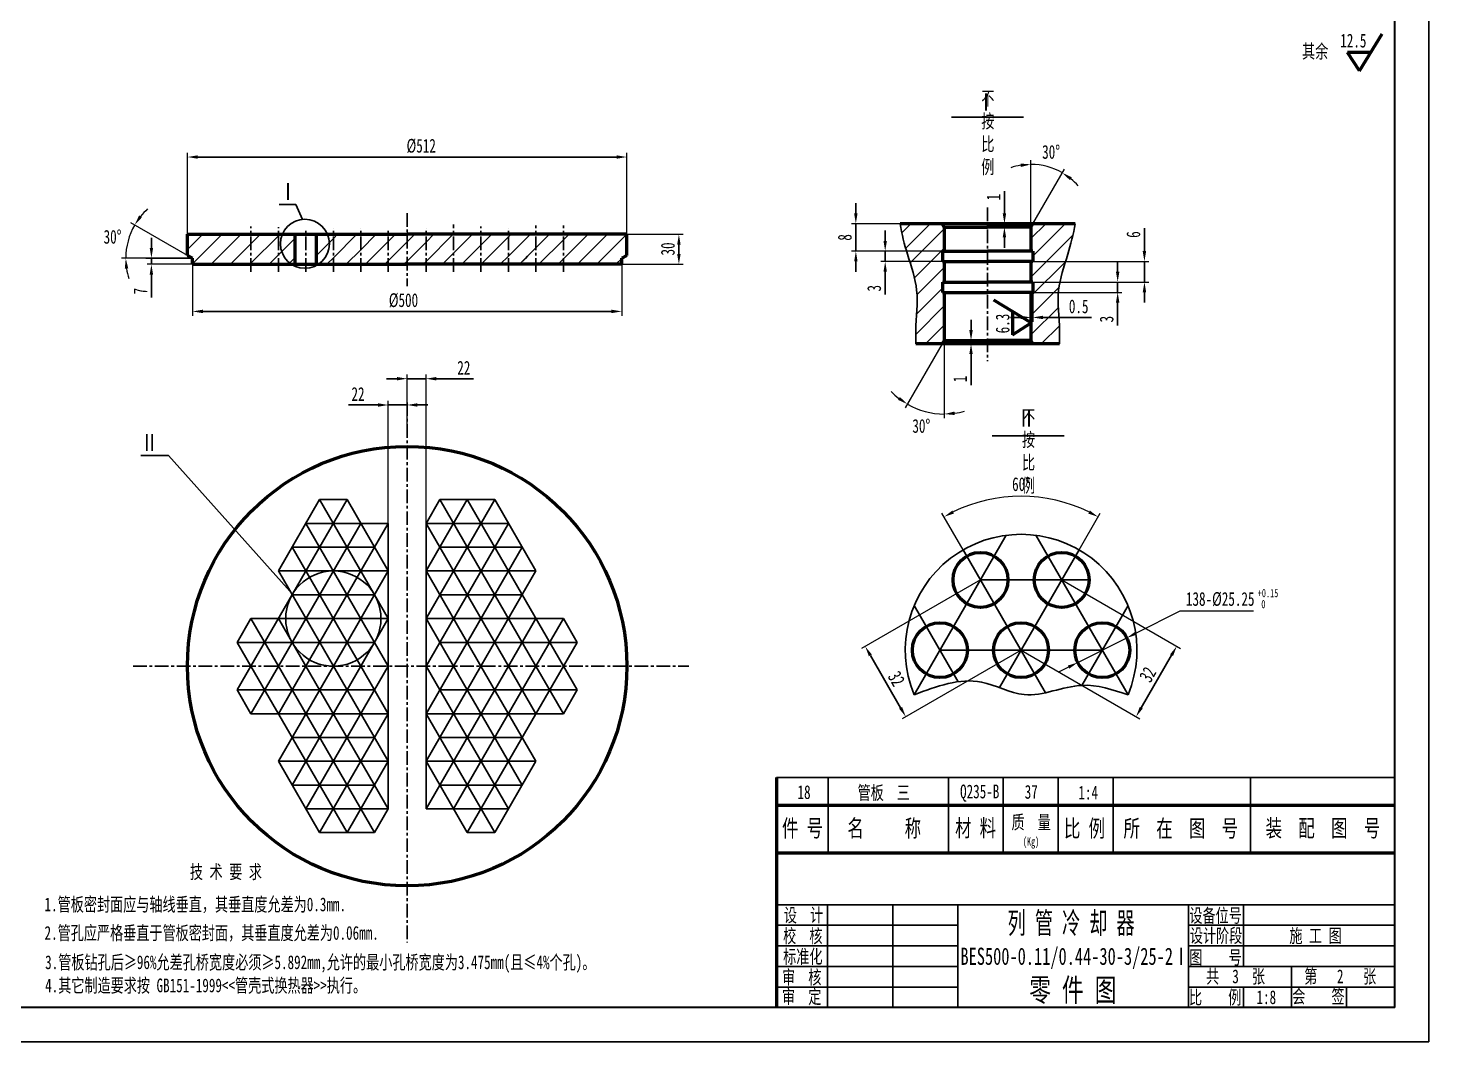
# Model space of a CAD drawing. Header units: millimetres. Extents: x 14092 to 63012, y 39469 to 71324.
# Drawn here: x 24482 to 27746, y 39661 to 42024 of the extents above; entities that cross this region are included whole.
import ezdxf
from ezdxf.enums import TextEntityAlignment as Align

# ---------------------------------------------------------------- set-up
doc = ezdxf.new("R2010")
doc.units = ezdxf.units.MM
doc.linetypes.add('CENTER', pattern=[50.8, 31.75, -6.35, 6.35, -6.35])
doc.linetypes.add('PHANTOM2', pattern=[31.75, 15.875, -3.175, 3.175, -3.175, 3.175, -3.175])
doc.layers.get('0').update_dxf_attribs({"lineweight": 60})
doc.layers.get('DEFPOINTS').update_dxf_attribs({"color": 1, "linetype": 'PHANTOM2', "lineweight": 30})
doc.layers.add('CCX', color=1, linetype='Continuous', lineweight=30)
doc.layers.add('DD', color=1, linetype='CENTER', lineweight=30)
doc.styles.add('HZ', font='SIMFANG.TTF', dxfattribs={"width": 0.7})
doc.styles.add('HZ123', font='SIMFANG.TTF', dxfattribs={"width": 0.7, "height": 2.5})
doc.styles.add('HZTXT', font='SIMFANG.TTF', dxfattribs={"width": 0.7, "height": 2.5})
doc.styles.add('WZ5', font='SIMFANG.TTF', dxfattribs={"width": 0.7})
doc.dimstyles.new('ISO-25$0', dxfattribs={"dimscale": 8, "dimtxt": 4, "dimasz": 3, "dimexe": 1.25, "dimexo": 0, "dimgap": 1.2, "dimtad": 1, "dimdec": 0, "dimtxsty": 'HZ', "dimcen": 0, "dimclrd": 256, "dimclrt": 256, "dimadec": 0, "dimazin": 0, "dimtm": 1e-09, "dimtfac": 8, "dimtdec": 0, "dimtmove": 0, "dimatfit": 2, "dimfxl": 1, "dimlwd": -1, "dimarcsym": 0})
doc.dimstyles.new('ISO-25$2', dxfattribs={"dimscale": 8, "dimtxt": 4, "dimasz": 3, "dimexe": 1.25, "dimexo": 0, "dimgap": 1.5, "dimtad": 2, "dimtih": 1, "dimtoh": 1, "dimdec": 0, "dimdsep": 46, "dimtxsty": 'HZ', "dimcen": 3, "dimadec": 0, "dimazin": 0, "dimtm": 1e-09, "dimtfac": 8, "dimtdec": 0, "dimtmove": 0, "dimatfit": 3, "dimfxl": 1, "dimarcsym": 0})
doc.dimstyles.new('ISO-25$3', dxfattribs={"dimscale": 8, "dimtxt": 4, "dimasz": 3, "dimexe": 1.25, "dimexo": 0, "dimgap": 1.5, "dimtad": 2, "dimtih": 1, "dimtoh": 1, "dimdec": 0, "dimdsep": 46, "dimtxsty": 'HZ', "dimcen": -2.5, "dimadec": 0, "dimazin": 0, "dimtm": 1e-09, "dimtfac": 8, "dimtdec": 0, "dimtmove": 0, "dimatfit": 3, "dimldrblk": 'NONE', "dimfxl": 1, "dimarcsym": 0})

# ---------------------------------------------------------------- blocks, each defined once
blk = doc.blocks.new('*D112')
at = {"layer": 'CCX', "color": 0, "lineweight": -2}
for p, q in [((24853.6, 41542.9), (24853.6, 41732.9)), ((25877.6, 41542.9), (25877.6, 41732.9))]:
    blk.add_line(p, q, dxfattribs=at)
at = {"layer": 'CCX'}
blk.add_line((24877.6, 41722.9), (25853.6, 41722.9), dxfattribs=at)
for points in [[(24877.6, 41726.9), (24877.6, 41718.9), (24853.6, 41722.9)], [(25853.6, 41726.9), (25853.6, 41718.9), (25877.6, 41722.9)]]:
    blk.add_solid(points, dxfattribs=at)
at = {"layer": 'DEFPOINTS', "color": 0}
for p in [(25877.6, 41722.9), (24853.6, 41542.9), (25877.6, 41542.9)]:
    blk.add_point(p, dxfattribs=at)
at = {"layer": 'CCX', "insert": (25398.3, 41748.5), "char_height": 32, "attachment_point": 5, "style": 'HZ'}
blk.add_mtext('{\\Ftxt|c134;%%C}512', dxfattribs=at)
blk = doc.blocks.new('*D113')
at = {"layer": 'CCX', "color": 0, "lineweight": -2}
for p, q in [((24865.6, 41472.9), (24865.6, 41353.1)), ((25865.6, 41472.9), (25865.6, 41353.1))]:
    blk.add_line(p, q, dxfattribs=at)
at = {"layer": 'CCX'}
blk.add_line((24889.6, 41363.1), (25841.6, 41363.1), dxfattribs=at)
for points in [[(24889.6, 41367.1), (24889.6, 41359.1), (24865.6, 41363.1)], [(25841.6, 41367.1), (25841.6, 41359.1), (25865.6, 41363.1)]]:
    blk.add_solid(points, dxfattribs=at)
at = {"layer": 'DEFPOINTS', "color": 0}
for p in [(24865.6, 41472.9), (25865.6, 41472.9), (25865.6, 41363.1)]:
    blk.add_point(p, dxfattribs=at)
at = {"layer": 'CCX', "insert": (25357, 41388.7), "char_height": 32, "attachment_point": 5, "style": 'HZ'}
blk.add_mtext('{\\Ftxt|c134;%%C}500', dxfattribs=at)
blk = doc.blocks.new('*D117')
at = {"layer": 'CCX', "color": 0, "lineweight": -2}
for p, q in [((24853.6, 41493.8), (24722.1, 41569.7)), ((24756.5, 41486.9), (24699.9, 41486.9))]:
    blk.add_line(p, q, dxfattribs=at)
for start, end in [(132.3204, 141.1602), (150, 180), (188.8398, 197.6796)]:
    blk.add_arc((24865.6, 41486.9), 155.7, start, end, dxfattribs=at)
at = {"layer": 'CCX', "color": 0}
for points in [[(24747.6, 41582.3), (24741, 41586.8), (24730.7, 41564.7)], [(24707.7, 41462.6), (24715.7, 41463.3), (24709.9, 41486.9)]]:
    blk.add_solid(points, dxfattribs=at)
at = {"layer": 'DEFPOINTS', "color": 0}
for p in [(24719.3, 41540.1), (24853.6, 41493.8), (24756.5, 41486.9), (24865.6, 41486.9), (24865.6, 41486.9)]:
    blk.add_point(p, dxfattribs=at)
at = {"layer": 'CCX', "color": 0, "insert": (24679.2, 41536.8), "char_height": 32, "attachment_point": 5, "style": 'HZ'}
blk.add_mtext('30°', dxfattribs=at)
blk = doc.blocks.new('*D118')
at = {"layer": 'CCX'}
for p, q in [((24769.7, 41510.9), (24769.7, 41534.9)), ((24769.7, 41486.9), (24769.7, 41472.9)), ((24769.7, 41448.9), (24769.7, 41395.6))]:
    blk.add_line(p, q, dxfattribs=at)
at = {"layer": 'CCX', "color": 0, "lineweight": -2}
for p, q in [((24865.6, 41486.9), (24759.7, 41486.9)), ((24865.6, 41472.9), (24759.7, 41472.9))]:
    blk.add_line(p, q, dxfattribs=at)
at = {"layer": 'CCX'}
for points in [[(24765.7, 41510.9), (24773.7, 41510.9), (24769.7, 41486.9)], [(24765.7, 41448.9), (24773.7, 41448.9), (24769.7, 41472.9)]]:
    blk.add_solid(points, dxfattribs=at)
at = {"layer": 'DEFPOINTS', "color": 0}
for p in [(24769.7, 41472.9), (24865.6, 41486.9), (24865.6, 41472.9)]:
    blk.add_point(p, dxfattribs=at)
at = {"layer": 'CCX', "insert": (24744.1, 41410.3), "char_height": 32, "attachment_point": 5, "rotation": 90, "style": 'HZ'}
blk.add_mtext('7', dxfattribs=at)
blk = doc.blocks.new('*D111')
at = {"layer": 'CCX', "color": 0, "lineweight": -2}
for p, q in [((25877.6, 41542.9), (26008.7, 41542.9)), ((25865.6, 41472.9), (26008.7, 41472.9))]:
    blk.add_line(p, q, dxfattribs=at)
at = {"layer": 'CCX'}
blk.add_line((25998.7, 41518.9), (25998.7, 41496.9), dxfattribs=at)
for points in [[(25994.7, 41518.9), (26002.7, 41518.9), (25998.7, 41542.9)], [(25994.7, 41496.9), (26002.7, 41496.9), (25998.7, 41472.9)]]:
    blk.add_solid(points, dxfattribs=at)
at = {"layer": 'DEFPOINTS', "color": 0}
for p in [(25877.6, 41542.9), (25865.6, 41472.9), (25998.7, 41472.9)]:
    blk.add_point(p, dxfattribs=at)
at = {"layer": 'CCX', "insert": (25973.1, 41508.7), "char_height": 32, "attachment_point": 5, "rotation": 90, "style": 'HZ'}
blk.add_mtext('30', dxfattribs=at)
blk = doc.blocks.new('*D114')
at = {"layer": 'CCX', "color": 0, "lineweight": -2}
for p, q in [((26890.6, 40737.5), (27167.3, 40577.8)), ((26796, 40573.7), (27072.7, 40413.9))]:
    blk.add_line(p, q, dxfattribs=at)
at = {"layer": 'CCX'}
blk.add_line((27146.6, 40562), (27076, 40439.7), dxfattribs=at)
for points in [[(27143.2, 40564), (27150.1, 40560), (27158.6, 40582.8)], [(27072.6, 40441.7), (27079.5, 40437.7), (27064, 40418.9)]]:
    blk.add_solid(points, dxfattribs=at)
at = {"layer": 'DEFPOINTS', "color": 0}
for p in [(26890.6, 40737.5), (26796, 40573.7), (27064, 40418.9)]:
    blk.add_point(p, dxfattribs=at)
at = {"layer": 'CCX', "insert": (27091.1, 40517), "char_height": 32, "attachment_point": 5, "rotation": 60, "style": 'HZ'}
blk.add_mtext('32', dxfattribs=at)
blk = doc.blocks.new('*D110')
at = {"layer": 'CCX', "color": 0, "lineweight": -2}
for p, q in [((26701.4, 40737.5), (26424.1, 40577.4)), ((26796, 40573.7), (26518.7, 40413.6))]:
    blk.add_line(p, q, dxfattribs=at)
at = {"layer": 'CCX'}
blk.add_line((26444.8, 40561.7), (26515.4, 40439.4), dxfattribs=at)
for points in [[(26448.2, 40563.7), (26441.3, 40559.7), (26432.8, 40582.4)], [(26518.8, 40441.4), (26511.9, 40437.4), (26527.4, 40418.6)]]:
    blk.add_solid(points, dxfattribs=at)
at = {"layer": 'DEFPOINTS', "color": 0}
for p in [(26701.4, 40737.5), (26796, 40573.7), (26527.4, 40418.6)]:
    blk.add_point(p, dxfattribs=at)
at = {"layer": 'CCX', "insert": (26505.7, 40507.3), "char_height": 32, "attachment_point": 5, "rotation": 300, "style": 'HZ'}
blk.add_mtext('32', dxfattribs=at)
blk = doc.blocks.new('*D115')
at = {"layer": 'CCX', "color": 0, "lineweight": -2}
for p, q in [((26661, 40807.5), (26611.6, 40893)), ((26931, 40807.5), (26980.4, 40893))]:
    blk.add_line(p, q, dxfattribs=at)
blk.add_arc((26796, 40573.7), 358.8, 63.8337, 116.1663, dxfattribs=at)
at = {"layer": 'CCX', "color": 0}
for points in [[(26639.7, 40892.1), (26635.9, 40899.2), (26616.6, 40884.4)], [(26956.1, 40899.2), (26952.3, 40892.1), (26975.4, 40884.4)]]:
    blk.add_solid(points, dxfattribs=at)
at = {"layer": 'DEFPOINTS', "color": 0}
for p in [(26858.3, 40927), (26661, 40807.5), (26931, 40807.5), (26745.6, 40486.4), (26853.2, 40474.6)]:
    blk.add_point(p, dxfattribs=at)
at = {"layer": 'CCX', "color": 0, "insert": (26796, 40960.4), "char_height": 32, "attachment_point": 5, "style": 'HZ'}
blk.add_mtext('60°', dxfattribs=at)
blk = doc.blocks.new('*D116')
at = {"layer": 'CCX', "color": 0, "lineweight": -2}
for p, q in [((27165.8, 40664.4), (27063.8, 40613.2)), ((27337.9, 40664.4), (27165.8, 40664.4)), ((26928, 40545), (27042.4, 40602.4)), ((26906.5, 40534.2), (26885.1, 40523.4))]:
    blk.add_line(p, q, dxfattribs=at)
at = {"layer": 'CCX', "color": 0}
for points in [[(27062, 40616.8), (27065.6, 40609.6), (27042.4, 40602.4)], [(26904.7, 40537.8), (26908.3, 40530.6), (26928, 40545)]]:
    blk.add_solid(points, dxfattribs=at)
at = {"layer": 'DEFPOINTS', "color": 0}
for p in [(27042.4, 40602.4), (26928, 40545)]:
    blk.add_point(p, dxfattribs=at)
at = {"layer": 'CCX', "color": 0, "insert": (27260, 40692.4), "char_height": 32, "attachment_point": 5, "style": 'HZ'}
blk.add_mtext('138-{\\Ftxt|c134;%%C}25.25', dxfattribs=at)
blk = doc.blocks.new('_None')
blk = doc.blocks.new('*D121')
at = {"layer": 'CCX'}
for p, q in [((25297.6, 41145.1), (25228.6, 41145.1)), ((25365.6, 41145.1), (25321.6, 41145.1)), ((25389.6, 41145.1), (25413.6, 41145.1))]:
    blk.add_line(p, q, dxfattribs=at)
at = {"layer": 'CCX', "color": 0, "lineweight": -2}
for p, q in [((25321.6, 40869.1), (25321.6, 41155.1)), ((25365.6, 41081.6), (25365.6, 41155.1))]:
    blk.add_line(p, q, dxfattribs=at)
at = {"layer": 'CCX'}
for points in [[(25297.6, 41149.1), (25297.6, 41141.1), (25321.6, 41145.1)], [(25389.6, 41149.1), (25389.6, 41141.1), (25365.6, 41145.1)]]:
    blk.add_solid(points, dxfattribs=at)
at = {"layer": 'DEFPOINTS', "color": 0}
for p in [(25365.6, 41145.1), (25365.6, 41081.6), (25321.6, 40869.1)]:
    blk.add_point(p, dxfattribs=at)
at = {"layer": 'CCX', "insert": (25251.1, 41170.7), "char_height": 32, "attachment_point": 5, "style": 'HZ'}
blk.add_mtext('22', dxfattribs=at)
blk = doc.blocks.new('*D122')
at = {"layer": 'CCX'}
for p, q in [((25341.6, 41206.3), (25317.6, 41206.3)), ((25365.6, 41206.3), (25409.6, 41206.3)), ((25433.6, 41206.3), (25520.1, 41206.3))]:
    blk.add_line(p, q, dxfattribs=at)
at = {"layer": 'CCX', "color": 0, "lineweight": -2}
for p, q in [((25365.6, 41081.6), (25365.6, 41216.3)), ((25409.6, 40869.1), (25409.6, 41216.3))]:
    blk.add_line(p, q, dxfattribs=at)
at = {"layer": 'CCX'}
for points in [[(25341.6, 41210.3), (25341.6, 41202.3), (25365.6, 41206.3)], [(25433.6, 41210.3), (25433.6, 41202.3), (25409.6, 41206.3)]]:
    blk.add_solid(points, dxfattribs=at)
at = {"layer": 'DEFPOINTS', "color": 0}
for p in [(25365.6, 41206.3), (25365.6, 41081.6), (25409.6, 40869.1)]:
    blk.add_point(p, dxfattribs=at)
at = {"layer": 'CCX', "insert": (25497.6, 41231.9), "char_height": 32, "attachment_point": 5, "style": 'HZ'}
blk.add_mtext('22', dxfattribs=at)
blk = doc.blocks.new('*D132')
at = {"layer": 'CCX'}
for p, q in [((26757.2, 41591.6), (26757.2, 41643.5)), ((26757.2, 41559.6), (26757.2, 41567.6)), ((26757.2, 41535.6), (26757.2, 41511.6))]:
    blk.add_line(p, q, dxfattribs=at)
at = {"layer": 'CCX', "color": 0, "lineweight": -2}
for p, q in [((26718.1, 41567.6), (26767.2, 41567.6)), ((26718.1, 41559.6), (26767.2, 41559.6))]:
    blk.add_line(p, q, dxfattribs=at)
at = {"layer": 'CCX'}
for points in [[(26753.2, 41591.6), (26761.2, 41591.6), (26757.2, 41567.6)], [(26753.2, 41535.6), (26761.2, 41535.6), (26757.2, 41559.6)]]:
    blk.add_solid(points, dxfattribs=at)
at = {"layer": 'DEFPOINTS', "color": 0}
for p in [(26718.1, 41567.6), (26718.1, 41559.6), (26757.2, 41559.6)]:
    blk.add_point(p, dxfattribs=at)
at = {"layer": 'CCX', "insert": (26731.6, 41629.5), "char_height": 32, "attachment_point": 5, "rotation": 90, "style": 'HZ'}
blk.add_mtext('1', dxfattribs=at)
blk = doc.blocks.new('*D133')
at = {"layer": 'CCX', "color": 0, "lineweight": -2}
for p, q in [((26819.1, 41559.6), (26819.1, 41715.7)), ((26823.7, 41567.6), (26897.1, 41694.7))]:
    blk.add_line(p, q, dxfattribs=at)
for start, end in [(99.424, 108.8479), (60, 90), (41.1521, 50.576)]:
    blk.add_arc((26819.1, 41559.6), 146.1, start, end, dxfattribs=at)
at = {"layer": 'CCX', "color": 0}
for points in [[(26794.9, 41707.7), (26795.5, 41699.7), (26819.1, 41705.7)], [(26909.6, 41669.1), (26914.2, 41675.7), (26892.1, 41686.1)]]:
    blk.add_solid(points, dxfattribs=at)
at = {"layer": 'DEFPOINTS', "color": 0}
for p in [(26869.1, 41696.8), (26819.1, 41559.6), (26819.1, 41559.6), (26823.7, 41567.6), (26819.1, 41503.6)]:
    blk.add_point(p, dxfattribs=at)
at = {"layer": 'CCX', "color": 0, "insert": (26866, 41734.6), "char_height": 32, "attachment_point": 5, "style": 'HZ'}
blk.add_mtext('30°', dxfattribs=at)
blk = doc.blocks.new('*D134')
at = {"layer": 'CCX'}
for p, q in [((26679.4, 41319.6), (26679.4, 41343.6)), ((26679.4, 41295.6), (26679.4, 41287.6)), ((26679.4, 41263.6), (26679.4, 41191.6))]:
    blk.add_line(p, q, dxfattribs=at)
at = {"layer": 'CCX', "color": 0, "lineweight": -2}
for p, q in [((26718.1, 41295.6), (26669.4, 41295.6)), ((26718.1, 41287.6), (26669.4, 41287.6))]:
    blk.add_line(p, q, dxfattribs=at)
at = {"layer": 'CCX'}
for points in [[(26675.4, 41319.6), (26683.4, 41319.6), (26679.4, 41295.6)], [(26675.4, 41263.6), (26683.4, 41263.6), (26679.4, 41287.6)]]:
    blk.add_solid(points, dxfattribs=at)
at = {"layer": 'DEFPOINTS', "color": 0}
for p in [(26718.1, 41295.6), (26679.4, 41287.6), (26718.1, 41287.6)]:
    blk.add_point(p, dxfattribs=at)
at = {"layer": 'CCX', "insert": (26653.8, 41205.6), "char_height": 32, "attachment_point": 5, "rotation": 90, "style": 'HZ'}
blk.add_mtext('1', dxfattribs=at)
blk = doc.blocks.new('*D135')
at = {"layer": 'CCX', "color": 0, "lineweight": -2}
for p, q in [((26617.1, 41295.6), (26617.1, 41114)), ((26612.5, 41287.6), (26526.3, 41138.3))]:
    blk.add_line(p, q, dxfattribs=at)
for start, end in [(223.9565, 231.9782), (240, 270), (278.0218, 286.0435)]:
    blk.add_arc((26617.1, 41295.6), 171.6, start, end, dxfattribs=at)
at = {"layer": 'CCX', "color": 0}
for points in [[(26513.7, 41163.7), (26509.2, 41157.1), (26531.3, 41147)], [(26641.3, 41121.7), (26640.8, 41129.7), (26617.1, 41124)]]:
    blk.add_solid(points, dxfattribs=at)
at = {"layer": 'DEFPOINTS', "color": 0}
for p in [(26617.1, 41407.6), (26617.1, 41295.6), (26617.1, 41295.6), (26612.5, 41287.6), (26558.4, 41134.4)]:
    blk.add_point(p, dxfattribs=at)
at = {"layer": 'CCX', "color": 0, "insert": (26563.6, 41096), "char_height": 32, "attachment_point": 5, "style": 'HZ'}
blk.add_mtext('30°', dxfattribs=at)
blk = doc.blocks.new('*D136')
at = {"layer": 'CCX', "color": 0, "lineweight": -2}
for p, q in [((26819.1, 41407.6), (26819.1, 41339.1)), ((26823.1, 41407.6), (26823.1, 41339.1))]:
    blk.add_line(p, q, dxfattribs=at)
at = {"layer": 'CCX'}
for p, q in [((26795.1, 41349.1), (26771.1, 41349.1)), ((26819.1, 41349.1), (26823.1, 41349.1)), ((26847.1, 41349.1), (26959.9, 41349.1))]:
    blk.add_line(p, q, dxfattribs=at)
for points in [[(26795.1, 41353.1), (26795.1, 41345.1), (26819.1, 41349.1)], [(26847.1, 41353.1), (26847.1, 41345.1), (26823.1, 41349.1)]]:
    blk.add_solid(points, dxfattribs=at)
at = {"layer": 'DEFPOINTS', "color": 0}
for p in [(26819.1, 41407.6), (26823.1, 41407.6), (26819.1, 41349.1)]:
    blk.add_point(p, dxfattribs=at)
at = {"layer": 'CCX', "insert": (26930.2, 41374.7), "char_height": 32, "attachment_point": 5, "style": 'HZ'}
blk.add_mtext('0.5', dxfattribs=at)
blk = doc.blocks.new('*D137')
at = {"layer": 'CCX'}
for p, q in [((26411, 41591.6), (26411, 41615.6)), ((26411, 41567.6), (26411, 41503.6)), ((26411, 41479.6), (26411, 41455.6))]:
    blk.add_line(p, q, dxfattribs=at)
at = {"layer": 'CCX', "color": 0, "lineweight": -2}
for p, q in [((26718.1, 41567.6), (26401, 41567.6)), ((26718.1, 41503.6), (26401, 41503.6))]:
    blk.add_line(p, q, dxfattribs=at)
at = {"layer": 'CCX'}
for points in [[(26407, 41591.6), (26415, 41591.6), (26411, 41567.6)], [(26407, 41479.6), (26415, 41479.6), (26411, 41503.6)]]:
    blk.add_solid(points, dxfattribs=at)
at = {"layer": 'DEFPOINTS', "color": 0}
for p in [(26718.1, 41567.6), (26411, 41503.6), (26718.1, 41503.6)]:
    blk.add_point(p, dxfattribs=at)
at = {"layer": 'CCX', "insert": (26385.4, 41535.6), "char_height": 32, "attachment_point": 5, "rotation": 90, "style": 'HZ'}
blk.add_mtext('8', dxfattribs=at)
blk = doc.blocks.new('*D138')
at = {"layer": 'CCX'}
for p, q in [((26479.4, 41527.6), (26479.4, 41551.6)), ((26479.4, 41503.6), (26479.4, 41479.6)), ((26479.4, 41455.6), (26479.4, 41402.7))]:
    blk.add_line(p, q, dxfattribs=at)
at = {"layer": 'CCX', "color": 0, "lineweight": -2}
for p, q in [((26718.1, 41503.6), (26469.4, 41503.6)), ((26718.1, 41479.6), (26469.4, 41479.6))]:
    blk.add_line(p, q, dxfattribs=at)
at = {"layer": 'CCX'}
for points in [[(26475.4, 41527.6), (26483.4, 41527.6), (26479.4, 41503.6)], [(26475.4, 41455.6), (26483.4, 41455.6), (26479.4, 41479.6)]]:
    blk.add_solid(points, dxfattribs=at)
at = {"layer": 'DEFPOINTS', "color": 0}
for p in [(26718.1, 41503.6), (26479.4, 41479.6), (26718.1, 41479.6)]:
    blk.add_point(p, dxfattribs=at)
at = {"layer": 'CCX', "insert": (26453.8, 41417.1), "char_height": 32, "attachment_point": 5, "rotation": 90, "style": 'HZ'}
blk.add_mtext('3', dxfattribs=at)
blk = doc.blocks.new('*D139')
at = {"layer": 'CCX'}
for p, q in [((27083.4, 41503.6), (27083.4, 41556.8)), ((27083.4, 41431.6), (27083.4, 41479.6)), ((27083.4, 41407.6), (27083.4, 41383.6))]:
    blk.add_line(p, q, dxfattribs=at)
at = {"layer": 'CCX', "color": 0, "lineweight": -2}
for p, q in [((26718.1, 41479.6), (27093.4, 41479.6)), ((26718.1, 41431.6), (27093.4, 41431.6))]:
    blk.add_line(p, q, dxfattribs=at)
at = {"layer": 'CCX'}
for points in [[(27079.4, 41503.6), (27087.4, 41503.6), (27083.4, 41479.6)], [(27079.4, 41407.6), (27087.4, 41407.6), (27083.4, 41431.6)]]:
    blk.add_solid(points, dxfattribs=at)
at = {"layer": 'DEFPOINTS', "color": 0}
for p in [(26718.1, 41479.6), (26718.1, 41431.6), (27083.4, 41431.6)]:
    blk.add_point(p, dxfattribs=at)
at = {"layer": 'CCX', "insert": (27057.8, 41542.2), "char_height": 32, "attachment_point": 5, "rotation": 90, "style": 'HZ'}
blk.add_mtext('6', dxfattribs=at)
blk = doc.blocks.new('*D140')
at = {"layer": 'CCX'}
for p, q in [((27021, 41455.6), (27021, 41479.6)), ((27021, 41431.6), (27021, 41407.6)), ((27021, 41383.6), (27021, 41330.7))]:
    blk.add_line(p, q, dxfattribs=at)
at = {"layer": 'CCX', "color": 0, "lineweight": -2}
for p, q in [((26718.1, 41431.6), (27031, 41431.6)), ((26718.1, 41407.6), (27031, 41407.6))]:
    blk.add_line(p, q, dxfattribs=at)
at = {"layer": 'CCX'}
for points in [[(27017, 41455.6), (27025, 41455.6), (27021, 41431.6)], [(27017, 41383.6), (27025, 41383.6), (27021, 41407.6)]]:
    blk.add_solid(points, dxfattribs=at)
at = {"layer": 'DEFPOINTS', "color": 0}
for p in [(26718.1, 41431.6), (26718.1, 41407.6), (27021, 41407.6)]:
    blk.add_point(p, dxfattribs=at)
at = {"layer": 'CCX', "insert": (26995.4, 41345.1), "char_height": 32, "attachment_point": 5, "rotation": 90, "style": 'HZ'}
blk.add_mtext('3', dxfattribs=at)

msp = doc.modelspace()

# ---------------------------------------------------------------- hatches: boundary and pattern name
at = {"layer": 'CCX'}
h = msp.add_hatch(dxfattribs=at)
h.set_pattern_fill('ANSI31', color=256, scale=10, style=0)
h.set_pattern_definition([(45, (-6686.07, 2729.612), (-22.45064, 22.45064), [])])
edge = h.paths.add_edge_path()
edge.add_line((26617.1, 41559.6), (26612.5, 41567.6))
edge.add_line((26612.5, 41567.6), (26514, 41567.6))
edge.add_spline(control_points=[(26514, 41567.6), (26518.1, 41543.3), (26533.6, 41484.9), (26560.1, 41411.9), (26549.9, 41340.6), (26550.4, 41297.6), (26551, 41287.6)], knot_values=[17.632451, 17.632451, 17.632451, 17.632451, 25.434709, 36.288293, 48.154245, 51.806703, 51.806703, 51.806703, 51.806703], degree=3, periodic=0)
edge.add_line((26551, 41287.6), (26612.5, 41287.6))
edge.add_line((26612.5, 41287.6), (26617.1, 41295.6))
edge.add_line((26617.1, 41295.6), (26617.1, 41407.6))
edge.add_line((26617.1, 41407.6), (26613.1, 41407.6))
edge.add_line((26613.1, 41407.6), (26613.1, 41431.6))
edge.add_line((26613.1, 41431.6), (26617.1, 41431.6))
edge.add_line((26617.1, 41431.6), (26617.1, 41479.6))
edge.add_line((26617.1, 41479.6), (26613.1, 41479.6))
edge.add_line((26613.1, 41479.6), (26613.1, 41503.6))
edge.add_line((26613.1, 41503.6), (26617.1, 41503.6))
edge.add_line((26617.1, 41503.6), (26617.1, 41559.6))
edge = h.paths.add_edge_path()
edge.add_spline(control_points=[(26885.2, 41287.6), (26885.8, 41297.6), (26886.3, 41340.6), (26876.2, 41411.9), (26902.6, 41484.9), (26918.1, 41543.3), (26922.3, 41567.6)], knot_values=[17.632451, 17.632451, 17.632451, 17.632451, 21.284909, 33.150862, 44.004446, 51.806703, 51.806703, 51.806703, 51.806703], degree=3, periodic=0)
edge.add_line((26922.3, 41567.6), (26823.7, 41567.6))
edge.add_line((26823.7, 41567.6), (26819.1, 41559.6))
edge.add_line((26819.1, 41559.6), (26819.1, 41503.6))
edge.add_line((26819.1, 41503.6), (26823.1, 41503.6))
edge.add_line((26823.1, 41503.6), (26823.1, 41479.6))
edge.add_line((26823.1, 41479.6), (26819.1, 41479.6))
edge.add_line((26819.1, 41479.6), (26819.1, 41431.6))
edge.add_line((26819.1, 41431.6), (26823.1, 41431.6))
edge.add_line((26823.1, 41431.6), (26823.1, 41407.6))
edge.add_line((26823.1, 41407.6), (26819.1, 41407.6))
edge.add_line((26819.1, 41407.6), (26819.1, 41336.9))
edge.add_line((26819.1, 41336.9), (26819.4, 41336.7))
edge.add_line((26819.4, 41336.7), (26819.1, 41336.6))
edge.add_line((26819.1, 41336.6), (26819.1, 41295.6))
edge.add_line((26819.1, 41295.6), (26823.7, 41287.6))
edge.add_line((26823.7, 41287.6), (26885.2, 41287.6))

# ---------------------------------------------------------------- linework, layer by layer
at = {"lineweight": 35}
for p, q in [((27666.4, 44332.7), (27666.4, 39740.7)), ((27666.4, 39740.7), (21218.4, 39740.7))]:
    msp.add_line(p, q, dxfattribs=at)
at = {"ltscale": 8}
for p, q in [((27584.7, 41923.4), (27637.4, 42010.3)), ((27584.7, 41923.4), (27637.4, 42010.3)), ((27584.7, 41923.4), (27556.6, 41966.6)), ((27610.9, 41966.6), (27556.6, 41966.6)), ((27584.7, 41923.4), (27556.6, 41966.6)), ((27610.9, 41966.6), (27556.6, 41966.6)), ((26776.2, 41362.9), (26732.4, 41389.4)), ((26819.4, 41336.7), (26776.2, 41362.9)), ((26776.2, 41362.9), (26776.2, 41308.6))]:
    msp.add_line(p, q, dxfattribs=at)
for p, q in [((26922.3, 41567.6), (26514, 41567.6)), ((26617.1, 41559.6), (26612.5, 41567.6)), ((26617.1, 41559.6), (26617.1, 41503.6)), ((26617.1, 41559.6), (26718.1, 41559.6)), ((26819.1, 41559.6), (26718.1, 41559.6)), ((26819.1, 41559.6), (26823.7, 41567.6)), ((26819.1, 41559.6), (26819.1, 41503.6)), ((24853.6, 41493.8), (24853.6, 41542.9)), ((24853.6, 41542.9), (25365.6, 41542.9)), ((25104.6, 41472.9), (25104.6, 41542.9)), ((25154.6, 41472.9), (25154.6, 41542.9)), ((25877.6, 41542.9), (25365.6, 41542.9)), ((25877.6, 41493.8), (25877.6, 41542.9)), ((24865.6, 41486.9), (24853.6, 41493.8)), ((25865.6, 41486.9), (25877.6, 41493.8)), ((26613.1, 41503.6), (26613.1, 41479.6)), ((26613.1, 41503.6), (26718.1, 41503.6)), ((26823.1, 41503.6), (26718.1, 41503.6)), ((26823.1, 41503.6), (26823.1, 41479.6)), ((24865.6, 41472.9), (24865.6, 41486.9)), ((24865.6, 41472.9), (25365.6, 41472.9)), ((25865.6, 41472.9), (25365.6, 41472.9)), ((25865.6, 41472.9), (25865.6, 41486.9)), ((26613.1, 41479.6), (26718.1, 41479.6)), ((26617.1, 41479.6), (26617.1, 41431.6)), ((26823.1, 41479.6), (26718.1, 41479.6)), ((26819.1, 41479.6), (26819.1, 41431.6)), ((26613.1, 41431.6), (26613.1, 41407.6)), ((26613.1, 41431.6), (26718.1, 41431.6)), ((26823.1, 41431.6), (26718.1, 41431.6)), ((26823.1, 41431.6), (26823.1, 41407.6)), ((26613.1, 41407.6), (26718.1, 41407.6)), ((26617.1, 41407.6), (26617.1, 41295.6)), ((26823.1, 41407.6), (26718.1, 41407.6)), ((26819.1, 41407.6), (26819.1, 41295.6)), ((26776.2, 41308.6), (26819.4, 41336.7)), ((26617.1, 41295.6), (26612.5, 41287.6)), ((26617.1, 41295.6), (26718.1, 41295.6)), ((26819.1, 41295.6), (26718.1, 41295.6)), ((26819.1, 41295.6), (26823.7, 41287.6)), ((26885.2, 41287.6), (26551, 41287.6)), ((26226.4, 40276.7), (26226.4, 39740.7)), ((26226.4, 40212.7), (27666.4, 40212.7)), ((27666.4, 40100.7), (26226.4, 40100.7))]:
    msp.add_line(p, q)
at = {"const_width": 2.4}
msp.add_lwpolyline([(27666.4, 39740.7), (27666.4, 44332.7), (21218.4, 44332.7), (21218.4, 39740.7), (27666.4, 39740.7)], dxfattribs=at)
for centre, radius in [((25365.6, 40536.6), 512), ((26701.4, 40737.5), 64), ((26890.6, 40737.5), 64), ((26606.8, 40573.7), 64), ((26796, 40573.7), 64), ((26985.2, 40573.7), 64)]:
    msp.add_circle(centre, radius)
at = {"layer": 'CCX'}
for p, q in [((27746.4, 44412.7), (27746.4, 39660.7)), ((26633.8, 41815.5), (26801.9, 41815.5)), ((25106.4, 41612.3), (25067.5, 41612.3)), ((25121.7, 41577.6), (25106.4, 41612.3)), ((24853.6, 41507.1), (24889.3, 41542.9)), ((24865.6, 41474.2), (24934.2, 41542.9)), ((24909.1, 41472.9), (24979.1, 41542.9)), ((25001.6, 41520.4), (25024, 41542.9)), ((25001.6, 41475.5), (25065.6, 41539.5)), ((25065.6, 41539.5), (25068.9, 41542.9)), ((25073.3, 41502.4), (25104.6, 41533.6)), ((25154.6, 41538.7), (25158.7, 41542.9)), ((25154.6, 41493.8), (25184.5, 41523.7)), ((25184.5, 41523.7), (25193.6, 41532.8)), ((25193.6, 41532.8), (25203.6, 41542.9)), ((25193.6, 41487.9), (25248.5, 41542.9)), ((25257.6, 41507), (25293.4, 41542.9)), ((25268.3, 41472.9), (25321.6, 41526.1)), ((25321.6, 41526.1), (25338.3, 41542.9)), ((25321.6, 41481.2), (25365.6, 41525.2)), ((25365.6, 41525.2), (25383.2, 41542.9)), ((25365.6, 41480.3), (25409.6, 41524.3)), ((25409.6, 41524.3), (25428.1, 41542.9)), ((25409.6, 41479.4), (25473, 41542.9)), ((25473.6, 41498.5), (25517.9, 41542.9)), ((25537.6, 41517.6), (25562.8, 41542.9)), ((25537.7, 41472.9), (25601.6, 41536.7)), ((25601.6, 41536.7), (25607.7, 41542.9)), ((25601.6, 41491.8), (25641.5, 41531.7)), ((25627.5, 41472.9), (25697.5, 41542.9)), ((25641.5, 41531.7), (25652.6, 41542.9)), ((25672.4, 41472.9), (25729.6, 41530)), ((25717.3, 41472.9), (25787.3, 41542.9)), ((25729.6, 41530), (25740.6, 41541.1)), ((25740.6, 41541.1), (25742.4, 41542.9)), ((25762.3, 41472.9), (25832.3, 41542.9)), ((25807.2, 41472.9), (25877.2, 41542.9)), ((24954, 41472.9), (25001.6, 41520.4)), ((25043.8, 41472.9), (25065.6, 41494.6)), ((25065.6, 41494.6), (25073.3, 41502.4)), ((25091.9, 41476.1), (25104.6, 41488.7)), ((25223.4, 41472.9), (25257.6, 41507)), ((25447.9, 41472.9), (25473.6, 41498.5)), ((25492.8, 41472.9), (25537.6, 41517.6)), ((25582.6, 41472.9), (25601.6, 41491.8)), ((25641, 41486.4), (25646.3, 41491.6)), ((25741.7, 41497.2), (25750.8, 41506.3)), ((25866.7, 41487.5), (25877.6, 41498.4)), ((24865.6, 41486.9), (24756.5, 41486.9)), ((24998.9, 41472.9), (25001.6, 41475.5)), ((25088.7, 41472.9), (25091.9, 41476.1)), ((25178.5, 41472.9), (25193.6, 41487.9)), ((25313.2, 41472.9), (25321.6, 41481.2)), ((25358.1, 41472.9), (25365.6, 41480.3)), ((25403, 41472.9), (25409.6, 41479.4)), ((25627.5, 41472.9), (25641, 41486.4)), ((25852.1, 41472.9), (25865.6, 41486.4)), ((26728.6, 41073.1), (26896.7, 41073.1)), ((24809.2, 41027.7), (24744.8, 41027.7)), ((25099.1, 40703.7), (24809.2, 41027.7)), ((25001.6, 40536.6), (25225.6, 40924.6)), ((25065.6, 40758.3), (25161.6, 40924.6)), ((25225.6, 40924.6), (25161.6, 40924.6)), ((25321.6, 40647.4), (25161.6, 40924.6)), ((25321.6, 40758.3), (25225.6, 40924.6)), ((25409.6, 40647.4), (25569.6, 40924.6)), ((25409.6, 40758.3), (25505.6, 40924.6)), ((25409.6, 40869.1), (25441.6, 40924.6)), ((25665.6, 40536.6), (25441.6, 40924.6)), ((25441.6, 40924.6), (25569.6, 40924.6)), ((25729.6, 40536.6), (25505.6, 40924.6)), ((25665.6, 40758.3), (25569.6, 40924.6)), ((25065.6, 40536.6), (25257.6, 40869.1)), ((25321.6, 40536.6), (25129.6, 40869.1)), ((25129.6, 40536.6), (25321.6, 40869.1)), ((25321.6, 40869.1), (25129.6, 40869.1)), ((25321.6, 40204), (25321.6, 40869.1)), ((25409.6, 40536.6), (25601.6, 40869.1)), ((25601.6, 40536.6), (25409.6, 40869.1)), ((25409.6, 40869.1), (25601.6, 40869.1)), ((25409.6, 40869.1), (25409.6, 40204)), ((26546.8, 40469.8), (26761.4, 40841.5)), ((27045.2, 40469.8), (26830.6, 40841.5)), ((25257.6, 40536.6), (25097.6, 40813.7)), ((25289.6, 40813.7), (25097.6, 40813.7)), ((25441.6, 40813.7), (25633.6, 40813.7)), ((25473.6, 40536.6), (25633.6, 40813.7)), ((26853.2, 40474.6), (26661, 40807.5)), ((26745.6, 40486.4), (26931, 40807.5)), ((25193.6, 40536.6), (25065.6, 40758.3)), ((25321.6, 40758.3), (25065.6, 40758.3)), ((25193.6, 40536.6), (25321.6, 40758.3)), ((25537.6, 40536.6), (25409.6, 40758.3)), ((25409.6, 40758.3), (25665.6, 40758.3)), ((25537.6, 40536.6), (25665.6, 40758.3)), ((26701.4, 40737.5), (26890.6, 40737.5)), ((26890.6, 40737.5), (26954.6, 40737.5)), ((25289.6, 40702.9), (25097.6, 40702.9)), ((25441.6, 40702.9), (25633.6, 40702.9)), ((26649.2, 40500.2), (26546.8, 40677.6)), ((26937.9, 40491.8), (27045.2, 40677.6)), ((24969.6, 40592), (25001.6, 40647.4)), ((25065.6, 40536.6), (25001.6, 40647.4)), ((25321.6, 40647.4), (25001.6, 40647.4)), ((25129.6, 40536.6), (25065.6, 40647.4)), ((25257.6, 40536.6), (25321.6, 40647.4)), ((25473.6, 40536.6), (25409.6, 40647.4)), ((25409.6, 40647.4), (25729.6, 40647.4)), ((25601.6, 40536.6), (25665.6, 40647.4)), ((25665.6, 40536.6), (25729.6, 40647.4)), ((25761.6, 40592), (25729.6, 40647.4)), ((25289.6, 40592), (24969.6, 40592)), ((25001.6, 40536.6), (24969.6, 40592)), ((25441.6, 40592), (25761.6, 40592)), ((25729.6, 40536.6), (25761.6, 40592)), ((26606.8, 40573.7), (26796, 40573.7)), ((26796, 40573.7), (26985.2, 40573.7)), ((25001.6, 40536.6), (24969.6, 40481.1)), ((25001.6, 40536.6), (25225.6, 40148.6)), ((25065.6, 40536.6), (25001.6, 40425.7)), ((25193.6, 40536.6), (25065.6, 40314.9)), ((25065.6, 40536.6), (25289.6, 40148.6)), ((25129.6, 40536.6), (25065.6, 40425.7)), ((25257.6, 40536.6), (25097.6, 40259.4)), ((25321.6, 40536.6), (25129.6, 40204)), ((25129.6, 40536.6), (25321.6, 40204)), ((25193.6, 40536.6), (25321.6, 40314.9)), ((25257.6, 40536.6), (25321.6, 40425.7)), ((25409.6, 40536.6), (25601.6, 40204)), ((25473.6, 40536.6), (25409.6, 40425.7)), ((25537.6, 40536.6), (25409.6, 40314.9)), ((25601.6, 40536.6), (25409.6, 40204)), ((25473.6, 40536.6), (25633.6, 40259.4)), ((25665.6, 40536.6), (25473.6, 40204)), ((25729.6, 40536.6), (25505.6, 40148.6)), ((25537.6, 40536.6), (25665.6, 40314.9)), ((25601.6, 40536.6), (25665.6, 40425.7)), ((25665.6, 40536.6), (25729.6, 40425.7)), ((25729.6, 40536.6), (25761.6, 40481.1)), ((25289.6, 40481.1), (24969.6, 40481.1)), ((24969.6, 40481.1), (25001.6, 40425.7)), ((25441.6, 40481.1), (25761.6, 40481.1)), ((25761.6, 40481.1), (25729.6, 40425.7)), ((25321.6, 40425.7), (25001.6, 40425.7)), ((25321.6, 40425.7), (25161.6, 40148.6)), ((25409.6, 40425.7), (25569.6, 40148.6)), ((25409.6, 40425.7), (25729.6, 40425.7)), ((25289.6, 40370.3), (25097.6, 40370.3)), ((25441.6, 40370.3), (25633.6, 40370.3)), ((25065.6, 40314.9), (25161.6, 40148.6)), ((25321.6, 40314.9), (25065.6, 40314.9)), ((25321.6, 40314.9), (25225.6, 40148.6)), ((25409.6, 40314.9), (25665.6, 40314.9)), ((25409.6, 40314.9), (25505.6, 40148.6)), ((25665.6, 40314.9), (25569.6, 40148.6)), ((27666.4, 39740.7), (27666.4, 40308.7)), ((25289.6, 40259.4), (25097.6, 40259.4)), ((25441.6, 40259.4), (25633.6, 40259.4)), ((26226.4, 40276.7), (27666.4, 40276.7)), ((26346.5, 40100.7), (26346.5, 40276.7)), ((26626.8, 40100.7), (26626.8, 40276.7)), ((26754.4, 40276.7), (26754.4, 40100.7)), ((26882.4, 40276.7), (26882.4, 40100.7)), ((27010.4, 40276.7), (27010.4, 40100.7)), ((27330.4, 40276.7), (27330.4, 40100.7)), ((25321.6, 40204), (25129.6, 40204)), ((25321.6, 40204), (25289.6, 40148.6)), ((25409.6, 40204), (25601.6, 40204)), ((25289.6, 40148.6), (25161.6, 40148.6)), ((25505.6, 40148.6), (25569.6, 40148.6)), ((26226.4, 40100.7), (27666.4, 40100.7)), ((26226.4, 40100.7), (27666.4, 40100.7)), ((26226.4, 40100.7), (27666.4, 40100.7)), ((26226.4, 40100.7), (27666.4, 40100.7)), ((27666.4, 40100.7), (26226.4, 40100.7)), ((27666.4, 39740.7), (27666.4, 40100.7)), ((27666.4, 39980.7), (26226.4, 39980.7)), ((26345.3, 39980.7), (26345.3, 39740.7)), ((26497.2, 39980.7), (26497.2, 39740.7)), ((26648.4, 39980.7), (26648.4, 39740.7)), ((27186.4, 39980.7), (27186.4, 39740.7)), ((27314.4, 39980.7), (27314.4, 39836.7)), ((26648.4, 39932.7), (26226.4, 39932.7)), ((27666.4, 39932.7), (27186.4, 39932.7)), ((26648.4, 39884.7), (26226.4, 39884.7)), ((27666.4, 39884.7), (27186.4, 39884.7)), ((26648.4, 39836.7), (26226.4, 39836.7)), ((27666.4, 39836.7), (27186.4, 39836.7)), ((27426.4, 39836.7), (27426.4, 39788.7)), ((26648.4, 39788.7), (26226.4, 39788.7)), ((27666.4, 39788.7), (27186.4, 39788.7)), ((27314.4, 39788.7), (27314.4, 39740.7)), ((27426.4, 39740.7), (27426.4, 39788.7)), ((27554.4, 39740.7), (27554.4, 39788.7))]:
    msp.add_line(p, q, dxfattribs=at)
at = {"layer": 'CCX', "color": 3}
msp.add_line((27746.4, 39660.7), (21018.4, 39660.7), dxfattribs=at)
at = {"layer": 'CCX'}
for centre, radius in [((25127.4, 41520.8), 57.1), ((25193.6, 40647.4), 110.9)]:
    msp.add_circle(centre, radius, dxfattribs=at)
msp.add_arc((26796, 40573.7), 270, 337.3606, 202.6394, dxfattribs=at)
for points in [[(26514, 41567.6), (26518.1, 41543.3), (26533.6, 41484.9), (26560.1, 41411.9), (26549.9, 41340.6), (26550.4, 41297.6), (26551, 41287.6)], [(26922.3, 41567.6), (26918.1, 41543.3), (26902.6, 41484.9), (26876.2, 41411.9), (26886.3, 41340.6), (26885.8, 41297.6), (26885.2, 41287.6)]]:
    msp.add_open_spline(points, degree=3, knots=[17.632451, 17.632451, 17.632451, 17.632451, 25.434709, 36.288293, 48.154245, 51.806703, 51.806703, 51.806703, 51.806703], dxfattribs=at)
msp.add_spline([(26546.8, 40469.8), (26703.9, 40499.3), (26803.2, 40470.3), (26937.9, 40491.8), (27045.2, 40469.8)], degree=3, dxfattribs=at)
at = {"layer": 'DD'}
for p, q in [((25365.6, 41592.1), (25365.6, 41421.9)), ((26718.1, 41605.1), (26718.1, 41247.2)), ((25001.6, 41455.4), (25001.6, 41561.3)), ((25065.6, 41455.4), (25065.6, 41559.3)), ((25129.6, 41455.4), (25129.6, 41555.2)), ((25193.6, 41455.4), (25193.6, 41557.2)), ((25257.6, 41455.4), (25257.6, 41557.2)), ((25409.6, 41455.4), (25409.6, 41557.2)), ((25473.6, 41455.4), (25473.6, 41565.4)), ((25537.6, 41455.4), (25537.6, 41561.3)), ((25601.6, 41455.4), (25601.6, 41557.2)), ((25665.6, 41455.4), (25665.6, 41563.4)), ((25729.6, 41455.4), (25729.6, 41563.4)), ((25321.6, 41455.4), (25321.6, 41553.1)), ((25365.6, 41151.2), (25365.6, 39892.8)), ((24727.2, 40536.6), (26021.9, 40536.6))]:
    msp.add_line(p, q, dxfattribs=at)

# ---------------------------------------------------------------- texts
at = {"style": 'HZ', "width": 0.7}
for s, p in [('其余', (27450.7, 41953.2)), ('12.5', (27539.7, 41978.2))]:
    msp.add_text(s, height=32, dxfattribs=at).set_placement(p)
at = {"layer": 'CCX'}
for s, height, style, width, p in [('其余', 32, 'HZ', 0.7, (27450.7, 41953.2)), ('12.5', 32, 'HZ', 0.7, (27539.7, 41978.2)), ('+0.15', 19.2, 'HZ', 0.7, (27347.4, 40697.2)), ('0', 19.2, 'HZ', 0.7, (27355.7, 40671.5)), ('18', 32, 'HZ', 0.7, (26275.1, 40227)), ('管板  三', 32, 'HZ', 0.7, (26415, 40225.6)), ('Q235-B', 32, 'HZ123', 0.7, (26653.9, 40228.5)), ('37', 32, 'HZ', 0.7, (26804.5, 40227.6)), ('1:4', 32, 'HZ', 0.7, (26929.5, 40225.8)), ('件 号', 40, 'WZ5', 0.7, (26238.9, 40139.1)), ('  名     称', 40, 'WZ5', 0.7, (26353.2, 40138.8)), ('材 料', 40, 'WZ5', 0.7, (26642.3, 40139.5)), ('质  量', 32, 'WZ5', 0.7, (26773.7, 40156.9)), ('比 例', 40, 'WZ5', 0.7, (26896.1, 40138.4)), ('所  在  图  号', 40, 'WZ5', 0.7, (27034.7, 40138.6)), ('装  配  图  号', 40, 'WZ5', 0.7, (27365.8, 40139.1)), ('(Kg)', 20.02, 'HZ', 0.7, (26800.2, 40117.9)), ('技 术 要 求', 32, 'HZ', 0.7, (24859.3, 40041.3)), ('1.管板密封面应与轴线垂直，其垂直度允差为0.3mm.', 32, 'HZ', 0.7, (24520.7, 39965.4)), ('设  计', 32, 'HZTXT', 0.7, (26243.2, 39940.4)), ('列 管 冷 却 器', 50, 'HZ123', 0.62, (26764.8, 39913.3)), ('设备位号', 32, 'HZTXT', 0.7, (27188.1, 39939.4)), ('2.管孔应严格垂直于管板密封面，其垂直度允差为0.06mm.', 32, 'HZ', 0.7, (24520.7, 39899)), ('校  核', 32, 'HZTXT', 0.7, (26241.6, 39891.9)), ('设计阶段', 32, 'HZ', 0.7, (27189.2, 39892.6)), ('施 工 图', 32, 'HZ', 0.7, (27421.1, 39892.2, 20)), ('3.管板钻孔后≥96%%%允差孔桥宽度必须≥5.892mm,允许的最小孔桥宽度为3.475mm(且≤4%%%个孔)。', 32, 'HZ', 0.7, (24522.1, 39830.6)), ('标准化', 32, 'HZTXT', 0.7, (26241.6, 39843.9)), ('图    号', 32, 'HZ', 0.7, (27188.1, 39841.7)), ('审  核', 32, 'HZTXT', 0.7, (26239.2, 39795.7)), ('共  3  张', 32, 'HZTXT', 0.7, (27227.1, 39797.7)), ('第   2   张', 32, 'HZTXT', 0.7, (27455.7, 39797.7)), ('4.其它制造要求按 GB151-1999<<管壳式换热器>>执行。', 32, 'HZ', 0.7, (24522.1, 39776.6)), ('      零 件 图', 53.333, 'HZ123', 0.7, (26662.5, 39755.4)), ('审  定', 32, 'HZTXT', 0.7, (26239.1, 39750)), ('比    例', 32, 'HZ', 0.7, (27187.2, 39748.8)), ('会    签', 32, 'HZ', 0.7, (27427.8, 39751.2))]:
    msp.add_text(s, height=height, dxfattribs=dict(at, style=style, width=width)).set_placement(p)
at = {"layer": 'CCX', "linetype": 'ByBlock', "style": 'HZ123', "width": 0.8}
for s, p in [('Ⅰ', (26692.5, 41831)), ('Ⅰ', (25066.1, 41622.5)), ('Ⅱ', (26786.2, 41094.7)), ('Ⅱ', (24743.4, 41037.8))]:
    msp.add_text(s, height=40, dxfattribs=at).set_placement(p)
at = {"layer": 'CCX', "style": 'HZ', "width": 0.7}
msp.add_text('6.3', height=32, rotation=90, dxfattribs=at).set_placement((26768.8, 41312))
at = {"layer": 'CCX', "style": 'HZTXT', "width": 0.7}
msp.add_text('1:8', height=32, dxfattribs=at).set_placement((27367.4, 39749.1), align=Align.CENTER)
at = {"layer": 'CCX', "linetype": 'ByBlock', "char_height": 32, "width": 0.75, "attachment_point": 5, "style": 'HZ123'}
for insert in [(26718.6, 41804.9), (26813.4, 41062.5)]:
    msp.add_mtext('\\fﾷￂￋￎ_GB2312|b0|i0|c134|p49;\\P不按比例', dxfattribs=dict(at, insert=insert))
at = {"layer": 'CCX', "insert": (26654.7, 39880.5), "char_height": 40, "width": 933.851, "attachment_point": 1, "style": 'HZ'}
msp.add_mtext('BES500-0.11/0.44-30-3/25-2Ⅰ', dxfattribs=at)

# ---------------------------------------------------------------- dimensions: what is measured, and where the dimension line sits
at = {"layer": 'CCX'}
for base, p1, p2, text, picture, middle in [((25877.6, 41722.9), (24853.6, 41542.9), (25877.6, 41542.9), '{\\Ftxt|c134;%%C}512', '*D112', (25398.3, 41722.9)), ((25865.6, 41363.1), (24865.6, 41472.9), (25865.6, 41472.9), '{\\Ftxt|c134;%%C}500', '*D113', (25357, 41363.1)), ((26819.1, 41349.1), (26823.1, 41407.6), (26819.1, 41407.6), '0.5', '*D136', (26930.2, 41349.1)), ((25365.6, 41206.3), (25409.6, 40869.1), (25365.6, 41081.6), '22', '*D122', (25497.6, 41206.3)), ((25365.6, 41145.1), (25321.6, 40869.1), (25365.6, 41081.6), '22', '*D121', (25251.1, 41145.1))]:
    dim = msp.add_linear_dim(base=base, p1=p1, p2=p2, text=text, dimstyle='ISO-25$0', dxfattribs=at)
    dim.commit()
    dim.dimension.update_dxf_attribs({"geometry": picture, "text_midpoint": middle, "dimtype": 160})
for base, line1, line2, picture, middle in [((26869.1, 41696.8), ((26819.1, 41559.6), (26819.1, 41503.6)), ((26819.1, 41559.6), (26823.7, 41567.6)), '*D133', (26866, 41734.6)), ((24719.3, 41540.1), ((24865.6, 41486.9), (24756.5, 41486.9)), ((24865.6, 41486.9), (24853.6, 41493.8)), '*D117', (24679.2, 41536.8)), ((26558.4, 41134.4), ((26617.1, 41407.6), (26617.1, 41295.6)), ((26617.1, 41295.6), (26612.5, 41287.6)), '*D135', (26563.6, 41096)), ((26858.3, 40927), ((26745.6, 40486.4), (26931, 40807.5)), ((26853.2, 40474.6), (26661, 40807.5)), '*D115', (26796, 40960.4))]:
    dim = msp.add_angular_dim_2l(base=base, line1=line1, line2=line2, dimstyle='ISO-25$2', override={"dimazin": 2}, dxfattribs=at)
    dim.commit()
    dim.dimension.update_dxf_attribs({"geometry": picture, "text_midpoint": middle})
for base, p1, p2, angle, text, picture, middle, dimtype in [((26757.2, 41559.6), (26718.1, 41567.6), (26718.1, 41559.6), 90, '1', '*D132', (26757.2, 41629.5), 160), ((26411, 41503.6), (26718.1, 41567.6), (26718.1, 41503.6), 90, '8', '*D137', (26411, 41535.6), 160), ((27083.4, 41431.6), (26718.1, 41479.6), (26718.1, 41431.6), 90, '6', '*D139', (27083.4, 41542.2), 160), ((24769.7, 41472.9), (24865.6, 41486.9), (24865.6, 41472.9), 90, '7', '*D118', (24769.7, 41410.3), 160), ((25998.7, 41472.9), (25877.6, 41542.9), (25865.6, 41472.9), 90, '30', '*D111', (25998.7, 41508.7), 160), ((26479.4, 41479.6), (26718.1, 41503.6), (26718.1, 41479.6), 90, '3', '*D138', (26479.4, 41417.1), 160), ((27021, 41407.6), (26718.1, 41431.6), (26718.1, 41407.6), 90, '3', '*D140', (27021, 41345.1), 160), ((26679.4, 41287.6), (26718.1, 41295.6), (26718.1, 41287.6), 90, '1', '*D134', (26679.4, 41205.6), 160), ((26527.4, 40418.6), (26701.4, 40737.5), (26796, 40573.7), 300, '32', '*D110', (26483.6, 40494.5), 161), ((27064, 40418.9), (26890.6, 40737.5), (26796, 40573.7), 240, '32', '*D114', (27113.2, 40504.2), 161)]:
    dim = msp.add_linear_dim(base=base, p1=p1, p2=p2, angle=angle, text=text, dimstyle='ISO-25$0', dxfattribs=at)
    dim.commit()
    dim.dimension.update_dxf_attribs({"geometry": picture, "text_midpoint": middle, "dimtype": dimtype})
dim = msp.add_diameter_dim_2p(p1=(26928, 40545), p2=(27042.4, 40602.4), text='138-{\\Ftxt|c134;%%C}25.25', dimstyle='ISO-25$3', dxfattribs=at)
dim.commit()
dim.dimension.update_dxf_attribs({"geometry": '*D116', "text_midpoint": (27260, 40664.4), "dimtype": 163})

doc.saveas('drawing.dxf')
